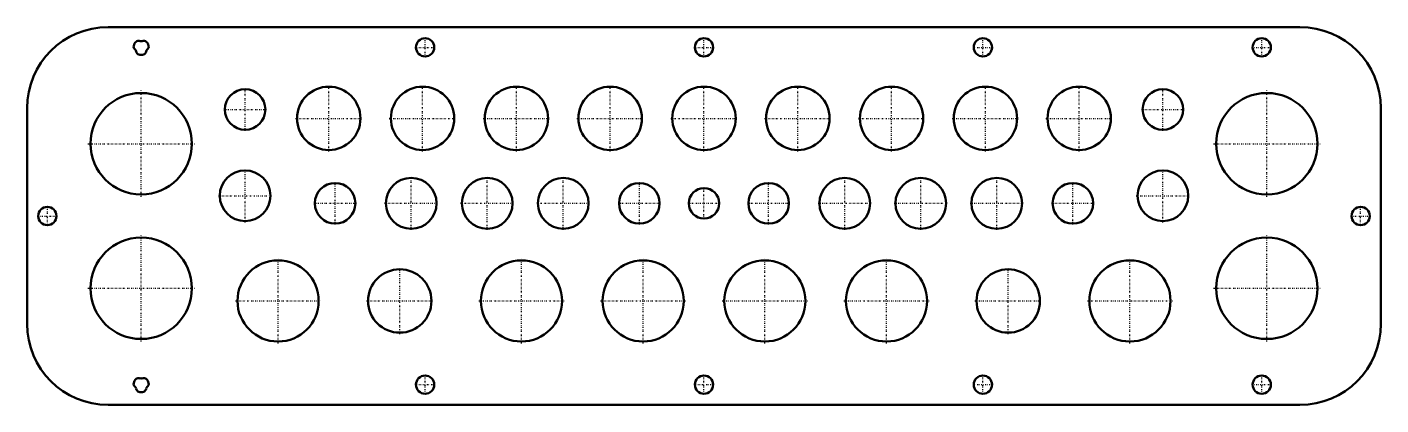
# Model space of a CAD drawing. Header units: millimetres. Extents: x -267 to 267, y -75 to 75.
import ezdxf

# ---------------------------------------------------------------- set-up
doc = ezdxf.new("R2010")
doc.units = ezdxf.units.MM
doc.linetypes.add('Center', pattern=[1.5, 0.45, -0.5, 0.05, -0.5])
doc.layers.add('AM_0', color=7, linetype='Continuous', lineweight=50)
doc.layers.add('AM_7', color=7, linetype='Center', lineweight=25)

msp = doc.modelspace()

# ---------------------------------------------------------------- linework, layer by layer
at = {"layer": 'AM_0'}
for p, q in [((-235, 74.5), (235, 74.5)), ((-267, -42.5), (-267, 42.5)), ((267, 42.5), (267, -42.5)), ((235, -74.5), (-235, -74.5))]:
    msp.add_line(p, q, dxfattribs=at)
for centre, radius in [((-110, 66.5), 3.6), ((0, 66.5), 3.6), ((110, 66.5), 3.6), ((220, 66.5), 3.6), ((-222, 28.5), 20), ((-181, 42), 8), ((-148, 38.5), 12.5), ((-111, 38.5), 12.5), ((-74, 38.5), 12.5), ((-37, 38.5), 12.5), ((0, 38.5), 12.5), ((37, 38.5), 12.5), ((74, 38.5), 12.5), ((111, 38.5), 12.5), ((148, 38.5), 12.5), ((181, 42), 8), ((222, 28.5), 20), ((-181, 8), 10), ((181, 8), 10), ((-145.5, 5), 8), ((-115.5, 5), 10), ((-85.5, 5), 10), ((-55.5, 5), 10), ((-25.5, 5), 8), ((0, 5), 6), ((25.5, 5), 8), ((55.5, 5), 10), ((85.5, 5), 10), ((115.5, 5), 10), ((145.5, 5), 8), ((-259, 0), 3.6), ((259, 0), 3.6), ((-222, -28.5), 20), ((222, -28.5), 20), ((-168, -33.5), 16), ((-120, -33.5), 12.5), ((-72, -33.5), 16), ((-24, -33.5), 16), ((24, -33.5), 16), ((72, -33.5), 16), ((120, -33.5), 12.5), ((168, -33.5), 16), ((-110, -66.5), 3.6), ((0, -66.5), 3.6), ((110, -66.5), 3.6), ((220, -66.5), 3.6)]:
    msp.add_circle(centre, radius, dxfattribs=at)
for centre, radius, start, end in [((-235, 42.5), 32, 90, 180), ((235, 42.5), 32, 360, 90), ((-223.47, 66.82), 1.5, 167.8317, 233.7525), ((-222, 66.5), 3, 132.1683, 167.8317), ((-224.94, 64.8), 1, 6.2475, 53.7525), ((-223.01, 67.61), 1.5, 66.2475, 132.1683), ((-222.46, 65.07), 1.5, 186.2475, 252.1683), ((-222, 69.9), 1, 246.2475, 293.7525), ((-220.99, 67.61), 1.5, 47.8317, 113.7525), ((-221.54, 65.07), 1.5, 287.8317, 353.7525), ((-219.06, 64.8), 1, 126.2475, 173.7525), ((-222, 66.5), 3, 12.1683, 47.8317), ((-220.53, 66.82), 1.5, 306.2475, 12.1683), ((-222, 66.5), 3, 252.1683, 287.8317), ((-235, -42.5), 32, 180, 270), ((235, -42.5), 32, 270, 0), ((-223.01, -65.39), 1.5, 66.2475, 132.1683), ((-222, -63.1), 1, 246.2475, 293.7525), ((-220.99, -65.39), 1.5, 47.8317, 113.7525), ((-223.47, -66.18), 1.5, 167.8317, 233.7525), ((-222, -66.5), 3, 132.1683, 167.8317), ((-224.94, -68.2), 1, 6.2475, 53.7525), ((-222.46, -67.93), 1.5, 186.2475, 252.1683), ((-222, -66.5), 3, 252.1683, 287.8317), ((-221.54, -67.93), 1.5, 287.8317, 353.7525), ((-219.06, -68.2), 1, 126.2475, 173.7525), ((-222, -66.5), 3, 12.1683, 47.8317), ((-220.53, -66.18), 1.5, 306.2475, 12.1683)]:
    msp.add_arc(centre, radius, start, end, dxfattribs=at)
at = {"layer": 'AM_7'}
for p, q in [((-110, 62.72), (-110, 70.28)), ((0, 62.72), (0, 70.28)), ((110, 62.72), (110, 70.28)), ((220, 62.72), (220, 70.28)), ((-113.78, 66.5), (-106.22, 66.5)), ((-3.78, 66.5), (3.78, 66.5)), ((106.22, 66.5), (113.78, 66.5)), ((216.22, 66.5), (223.78, 66.5)), ((-222, 7.5), (-222, 49.5)), ((-181, 33.6), (-181, 50.4)), ((-148, 25.38), (-148, 51.62)), ((-111, 25.38), (-111, 51.62)), ((-74, 25.38), (-74, 51.62)), ((-37, 25.38), (-37, 51.62)), ((0, 25.38), (0, 51.62)), ((37, 25.38), (37, 51.62)), ((74, 25.38), (74, 51.62)), ((111, 25.38), (111, 51.62)), ((148, 25.38), (148, 51.62)), ((181, 33.6), (181, 50.4)), ((222, 7.5), (222, 49.5)), ((-189.4, 42), (-172.6, 42)), ((-161.12, 38.5), (-134.88, 38.5)), ((-124.12, 38.5), (-97.88, 38.5)), ((-87.12, 38.5), (-60.88, 38.5)), ((-50.12, 38.5), (-23.88, 38.5)), ((-13.12, 38.5), (13.12, 38.5)), ((23.88, 38.5), (50.12, 38.5)), ((60.88, 38.5), (87.12, 38.5)), ((97.88, 38.5), (124.12, 38.5)), ((134.88, 38.5), (161.12, 38.5)), ((172.6, 42), (189.4, 42)), ((-243, 28.5), (-201, 28.5)), ((201, 28.5), (243, 28.5)), ((-181, -2.5), (-181, 18.5)), ((181, -2.5), (181, 18.5)), ((-145.5, -3.4), (-145.5, 13.4)), ((-115.5, -5.5), (-115.5, 15.5)), ((-85.5, -5.5), (-85.5, 15.5)), ((-55.5, -5.5), (-55.5, 15.5)), ((-25.5, -3.4), (-25.5, 13.4)), ((0, -1.3), (0, 11.3)), ((25.5, -3.4), (25.5, 13.4)), ((55.5, -5.5), (55.5, 15.5)), ((85.5, -5.5), (85.5, 15.5)), ((115.5, -5.5), (115.5, 15.5)), ((145.5, -3.4), (145.5, 13.4)), ((-191.5, 8), (-170.5, 8)), ((170.5, 8), (191.5, 8)), ((-262.78, 0), (-255.22, 0)), ((-259, -3.78), (-259, 3.78)), ((-153.9, 5), (-137.1, 5)), ((-126, 5), (-105, 5)), ((-96, 5), (-75, 5)), ((-66, 5), (-45, 5)), ((-33.9, 5), (-17.1, 5)), ((-6.3, 5), (6.3, 5)), ((17.1, 5), (33.9, 5)), ((45, 5), (66, 5)), ((75, 5), (96, 5)), ((105, 5), (126, 5)), ((137.1, 5), (153.9, 5)), ((255.22, 0), (262.78, 0)), ((259, -3.78), (259, 3.78)), ((-222, -49.5), (-222, -7.5)), ((222, -49.5), (222, -7.5)), ((-168, -50.3), (-168, -16.7)), ((-120, -46.62), (-120, -20.38)), ((-72, -50.3), (-72, -16.7)), ((-24, -50.3), (-24, -16.7)), ((24, -50.3), (24, -16.7)), ((72, -50.3), (72, -16.7)), ((120, -46.62), (120, -20.38)), ((168, -50.3), (168, -16.7)), ((-243, -28.5), (-201, -28.5)), ((201, -28.5), (243, -28.5)), ((-184.8, -33.5), (-151.2, -33.5)), ((-133.12, -33.5), (-106.88, -33.5)), ((-88.8, -33.5), (-55.2, -33.5)), ((-40.8, -33.5), (-7.2, -33.5)), ((7.2, -33.5), (40.8, -33.5)), ((55.2, -33.5), (88.8, -33.5)), ((106.88, -33.5), (133.12, -33.5)), ((151.2, -33.5), (184.8, -33.5)), ((-110, -70.28), (-110, -62.72)), ((0, -70.28), (0, -62.72)), ((110, -70.28), (110, -62.72)), ((220, -70.28), (220, -62.72)), ((-113.78, -66.5), (-106.22, -66.5)), ((-3.78, -66.5), (3.78, -66.5)), ((106.22, -66.5), (113.78, -66.5)), ((216.22, -66.5), (223.78, -66.5))]:
    msp.add_line(p, q, dxfattribs=at)

doc.saveas('drawing.dxf')
